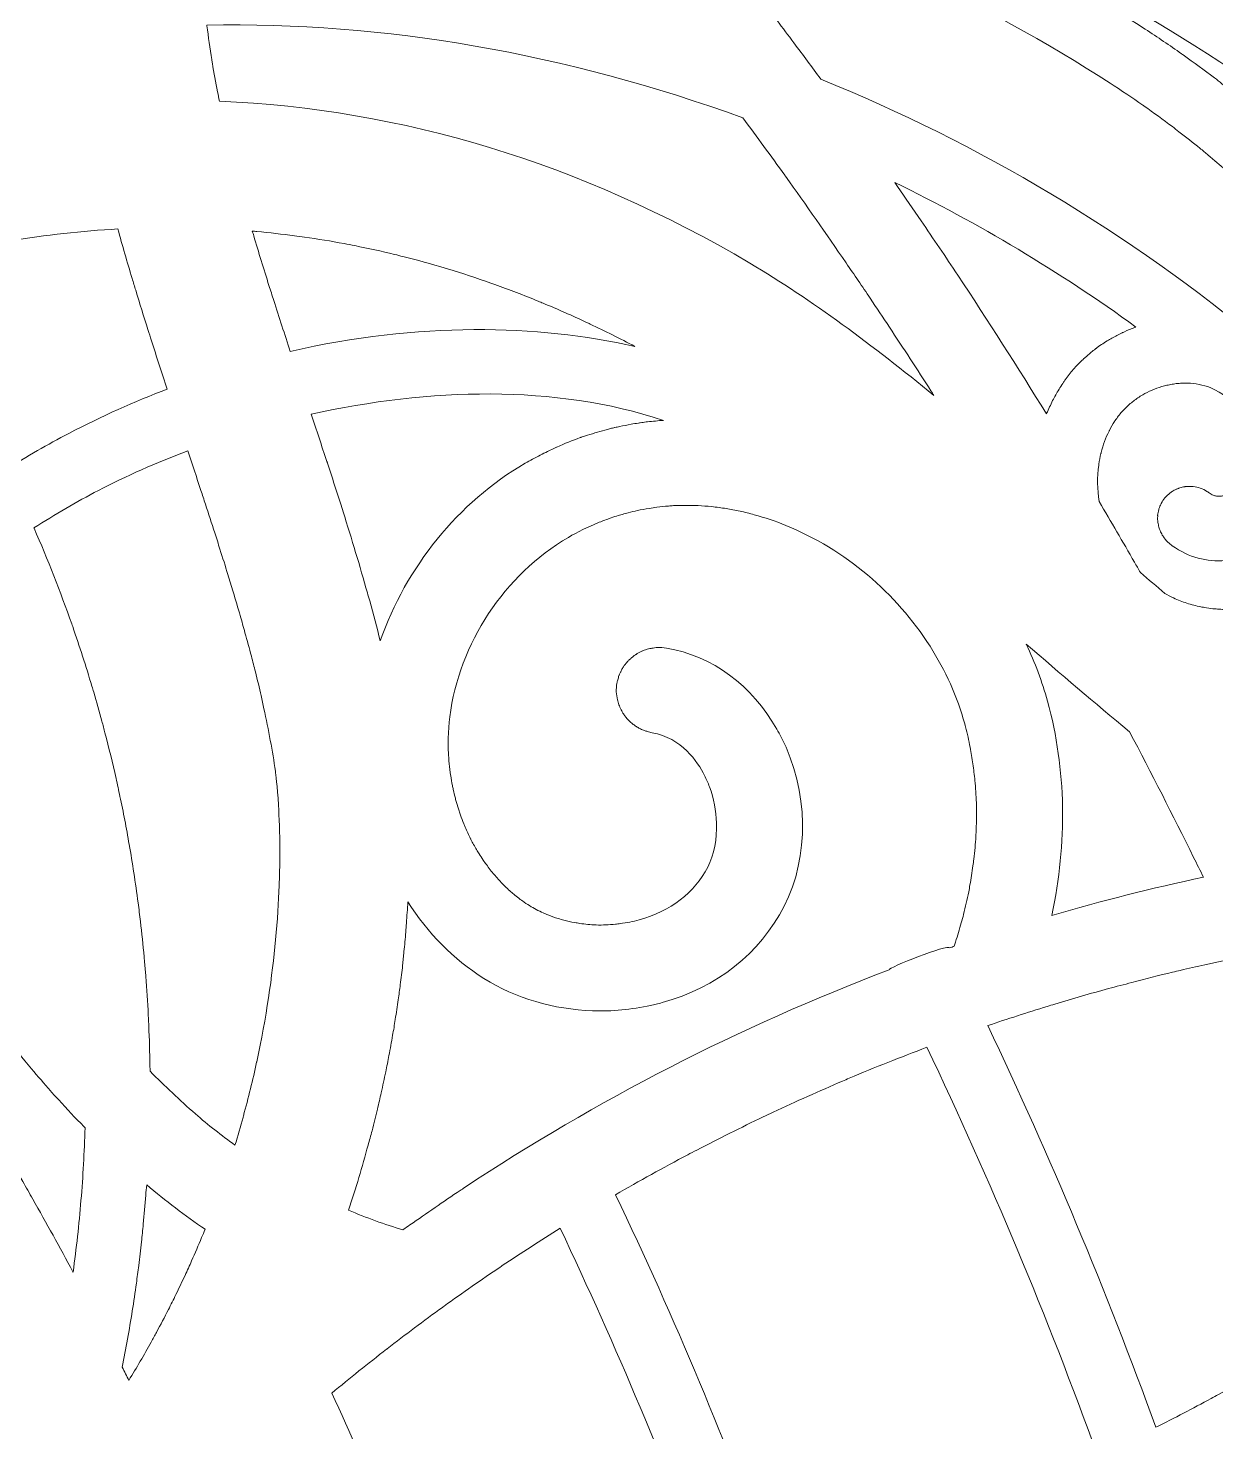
# Model space of a CAD drawing. Header units: millimetres. Extents: x -131 to 670, y -112 to 1620.
# Drawn here: x 575.95 to 612.58, y 767.97 to 811.25 of the extents above; entities that cross this region are included whole.
import ezdxf

# ---------------------------------------------------------------- set-up
doc = ezdxf.new("R2010")
doc.units = ezdxf.units.MM
doc.header["$MEASUREMENT"] = 0
doc.layers.add('Layer 2', color=7, linetype='Continuous')

msp = doc.modelspace()

# ---------------------------------------------------------------- linework, layer by layer
at = {"layer": 'Layer 2', "lineweight": 0}
for points, knots in [([(609.32, 809.552), (609.666, 809.327), (610.001, 809.101), (610.326, 808.875), (610.339, 808.866), (610.352, 808.856), (610.366, 808.846), (610.666, 808.636), (610.957, 808.425), (611.239, 808.213), (611.308, 808.16), (611.373, 808.108), (611.441, 808.056), (611.662, 807.886), (611.881, 807.716), (612.09, 807.545), (612.176, 807.475), (612.257, 807.405), (612.341, 807.334), (612.524, 807.181), (612.705, 807.027), (612.878, 806.873), (612.969, 806.792), (613.055, 806.712), (613.142, 806.631), (613.3, 806.487), (613.455, 806.342), (613.604, 806.196), (613.693, 806.109), (613.778, 806.021), (613.864, 805.934), (614.002, 805.795), (614.137, 805.655), (614.266, 805.515), (614.351, 805.423), (614.433, 805.331), (614.514, 805.239), (614.635, 805.103), (614.752, 804.967), (614.865, 804.83), (614.944, 804.735), (615.02, 804.639), (615.095, 804.544), (615.201, 804.409), (615.303, 804.275), (615.401, 804.14), (615.473, 804.042), (615.543, 803.944), (615.61, 803.847), (615.702, 803.713), (615.789, 803.58), (615.874, 803.446), (615.937, 803.346), (616, 803.246), (616.059, 803.146), (616.138, 803.014), (616.211, 802.881), (616.283, 802.748), (616.337, 802.647), (616.393, 802.545), (616.443, 802.444), (616.509, 802.312), (616.569, 802.179), (616.628, 802.047), (616.673, 801.944), (616.721, 801.841), (616.763, 801.738), (616.816, 801.606), (616.862, 801.474), (616.909, 801.342), (616.945, 801.238), (616.985, 801.134), (617.017, 801.03), (617.059, 800.897), (617.092, 800.764), (617.126, 800.631), (617.153, 800.527), (617.184, 800.423), (617.207, 800.319), (617.237, 800.183), (617.257, 800.047), (617.28, 799.912), (617.297, 799.809), (617.319, 799.707), (617.333, 799.605), (617.352, 799.456), (617.36, 799.306), (617.371, 799.156), (617.377, 799.07), (617.389, 798.985), (617.393, 798.899), (617.402, 798.653), (617.4, 798.406), (617.387, 798.159), (617.284, 796.204), (616.244, 794.463), (614.738, 793.725), (614.693, 793.702), (614.647, 793.685), (614.601, 793.665), (614.534, 793.635), (614.467, 793.606), (614.398, 793.58), (614.335, 793.556), (614.27, 793.535), (614.206, 793.515), (614.145, 793.496), (614.084, 793.478), (614.023, 793.462), (613.957, 793.444), (613.891, 793.427), (613.824, 793.413), (613.755, 793.398), (613.684, 793.387), (613.614, 793.376), (613.512, 793.36), (613.41, 793.348), (613.307, 793.339), (613.233, 793.333), (613.159, 793.327), (613.085, 793.324), (613.019, 793.322), (612.954, 793.323), (612.888, 793.325), (612.819, 793.326), (612.751, 793.328), (612.682, 793.332), (612.619, 793.337), (612.555, 793.341), (612.492, 793.348), (612.405, 793.357), (612.318, 793.371), (612.232, 793.386), (612.194, 793.393), (612.155, 793.397), (612.118, 793.405), (611.972, 793.435), (611.827, 793.473), (611.686, 793.518), (611.545, 793.564), (611.407, 793.618), (611.272, 793.68), (611.181, 793.721), (611.095, 793.772), (611.008, 793.82), (610.756, 794.034), (610.504, 794.249), (610.253, 794.465), (610.193, 794.571), (610.131, 794.677), (610.07, 794.783), (609.891, 795.096), (609.711, 795.408), (609.529, 795.719), (609.347, 796.03), (609.165, 796.341), (608.983, 796.652), (608.92, 797.027), (608.917, 797.408), (608.967, 797.775), (608.969, 797.786), (608.971, 797.797), (608.972, 797.808), (608.989, 797.918), (609.01, 798.026), (609.036, 798.133), (609.038, 798.143), (609.04, 798.154), (609.043, 798.164), (609.102, 798.395), (609.183, 798.617), (609.286, 798.823), (609.29, 798.832), (609.295, 798.84), (609.299, 798.848), (609.348, 798.944), (609.401, 799.036), (609.459, 799.124), (609.464, 799.132), (609.469, 799.14), (609.474, 799.147), (609.537, 799.241), (609.606, 799.332), (609.68, 799.416), (609.706, 799.447), (609.736, 799.474), (609.765, 799.503), (609.812, 799.551), (609.858, 799.6), (609.909, 799.644), (609.952, 799.682), (609.997, 799.717), (610.042, 799.751), (610.086, 799.785), (610.132, 799.818), (610.178, 799.849), (610.226, 799.881), (610.275, 799.913), (610.325, 799.942), (610.511, 800.05), (610.709, 800.135), (610.911, 800.195), (610.965, 800.211), (611.02, 800.224), (611.074, 800.237), (611.127, 800.249), (611.179, 800.26), (611.231, 800.268), (611.287, 800.277), (611.342, 800.286), (611.398, 800.292), (611.461, 800.298), (611.524, 800.299), (611.587, 800.302), (611.627, 800.302), (611.667, 800.306), (611.706, 800.305), (611.95, 800.298), (612.188, 800.252), (612.407, 800.164), (612.792, 800.01), (613.124, 799.727), (613.36, 799.378), (613.596, 799.029), (613.735, 798.616), (613.735, 798.201), (613.735, 797.747), (613.573, 797.324), (613.302, 797.071), (613.302, 797.07), (613.301, 797.07), (613.301, 797.07), (613.267, 797.038), (613.227, 797.008), (613.186, 796.981), (613.173, 796.973), (613.159, 796.965), (613.145, 796.957), (613.115, 796.938), (613.085, 796.922), (613.053, 796.907), (613.037, 796.899), (613.021, 796.892), (613.004, 796.885), (612.972, 796.872), (612.939, 796.861), (612.906, 796.852), (612.891, 796.847), (612.876, 796.842), (612.861, 796.839), (612.814, 796.827), (612.766, 796.819), (612.721, 796.816), (612.721, 796.816), (612.718, 796.816), (612.718, 796.816), (612.665, 796.813), (612.614, 796.819), (612.566, 796.829), (612.554, 796.832), (612.542, 796.835), (612.53, 796.838), (612.484, 796.852), (612.439, 796.871), (612.402, 796.901), (612.402, 796.901), (612.402, 796.901), (612.402, 796.902), (612.372, 796.926), (612.339, 796.947), (612.307, 796.967), (612.176, 797.051), (612.031, 797.101), (611.883, 797.117), (611.883, 797.117), (611.883, 797.117), (611.883, 797.117), (611.877, 797.118), (611.872, 797.119), (611.866, 797.12), (611.824, 797.123), (611.782, 797.118), (611.74, 797.116), (611.709, 797.115), (611.679, 797.12), (611.648, 797.116), (611.644, 797.115), (611.64, 797.114), (611.636, 797.113), (611.628, 797.112), (611.62, 797.11), (611.612, 797.108), (611.602, 797.106), (611.592, 797.105), (611.583, 797.103), (611.533, 797.093), (611.484, 797.08), (611.435, 797.062), (611.43, 797.06), (611.425, 797.058), (611.419, 797.056), (611.406, 797.051), (611.393, 797.046), (611.38, 797.04), (611.375, 797.038), (611.37, 797.036), (611.365, 797.034), (611.318, 797.013), (611.273, 796.987), (611.23, 796.958), (611.222, 796.953), (611.213, 796.947), (611.205, 796.942), (611.197, 796.936), (611.189, 796.932), (611.182, 796.927), (611.179, 796.924), (611.175, 796.923), (611.172, 796.92), (611.112, 796.874), (611.056, 796.823), (611.006, 796.762), (610.963, 796.71), (610.929, 796.655), (610.899, 796.597), (610.896, 796.593), (610.895, 796.589), (610.892, 796.585), (610.866, 796.532), (610.844, 796.479), (610.827, 796.423), (610.825, 796.417), (610.823, 796.411), (610.821, 796.405), (610.805, 796.346), (610.792, 796.286), (610.786, 796.225), (610.785, 796.215), (610.788, 796.206), (610.787, 796.196), (610.783, 796.134), (610.785, 796.072), (610.792, 796.011), (610.796, 795.985), (610.802, 795.96), (610.808, 795.935), (610.817, 795.888), (610.829, 795.842), (610.845, 795.797), (610.854, 795.772), (610.864, 795.747), (610.875, 795.723), (610.897, 795.676), (610.922, 795.631), (610.951, 795.588), (610.963, 795.569), (610.973, 795.55), (610.987, 795.533), (611.033, 795.472), (611.084, 795.415), (611.145, 795.364), (611.636, 794.962), (612.205, 794.806), (612.76, 794.825), (613.476, 794.85), (614.172, 795.164), (614.659, 795.62), (615.333, 796.25), (615.72, 797.19), (615.721, 798.198), (615.721, 798.345), (615.709, 798.492), (615.693, 798.638), (615.69, 798.657), (615.688, 798.676), (615.686, 798.696), (615.647, 798.992), (615.575, 799.282), (615.473, 799.562), (615.47, 799.569), (615.468, 799.576), (615.465, 799.584), (615.184, 800.341), (614.683, 801.015), (614.037, 801.5), (609.908, 804.947), (605.266, 807.696), (600.403, 809.673), (600.128, 810.048), (599.848, 810.42), (599.569, 810.792), (599.396, 811.024), (599.223, 811.256), (599.048, 811.486), (598.811, 811.8), (598.572, 812.112), (598.332, 812.423), (598.049, 812.792), (597.762, 813.16), (597.475, 813.527), (597.313, 813.733), (597.152, 813.94), (596.989, 814.146), (596.507, 814.754), (596.022, 815.36), (595.53, 815.962), (600.815, 814.211), (605.447, 812.062), (609.32, 809.552)], [0, 0, 0, 0, 1, 1, 1, 2, 2, 2, 3, 3, 3, 4, 4, 4, 5, 5, 5, 6, 6, 6, 7, 7, 7, 8, 8, 8, 9, 9, 9, 10, 10, 10, 11, 11, 11, 12, 12, 12, 13, 13, 13, 14, 14, 14, 15, 15, 15, 16, 16, 16, 17, 17, 17, 18, 18, 18, 19, 19, 19, 20, 20, 20, 21, 21, 21, 22, 22, 22, 23, 23, 23, 24, 24, 24, 25, 25, 25, 26, 26, 26, 27, 27, 27, 28, 28, 28, 29, 29, 29, 30, 30, 30, 31, 31, 31, 32, 32, 32, 33, 33, 33, 34, 34, 34, 35, 35, 35, 36, 36, 36, 37, 37, 37, 38, 38, 38, 39, 39, 39, 40, 40, 40, 41, 41, 41, 42, 42, 42, 43, 43, 43, 44, 44, 44, 45, 45, 45, 46, 46, 46, 47, 47, 47, 48, 48, 48, 49, 49, 49, 50, 50, 50, 51, 51, 51, 52, 52, 52, 53, 53, 53, 54, 54, 54, 55, 55, 55, 56, 56, 56, 57, 57, 57, 58, 58, 58, 59, 59, 59, 60, 60, 60, 61, 61, 61, 62, 62, 62, 63, 63, 63, 64, 64, 64, 65, 65, 65, 66, 66, 66, 67, 67, 67, 68, 68, 68, 69, 69, 69, 70, 70, 70, 71, 71, 71, 72, 72, 72, 73, 73, 73, 74, 74, 74, 75, 75, 75, 76, 76, 76, 77, 77, 77, 78, 78, 78, 79, 79, 79, 80, 80, 80, 81, 81, 81, 82, 82, 82, 83, 83, 83, 84, 84, 84, 85, 85, 85, 86, 86, 86, 87, 87, 87, 88, 88, 88, 89, 89, 89, 90, 90, 90, 91, 91, 91, 92, 92, 92, 93, 93, 93, 94, 94, 94, 95, 95, 95, 96, 96, 96, 97, 97, 97, 98, 98, 98, 99, 99, 99, 100, 100, 100, 101, 101, 101, 102, 102, 102, 103, 103, 103, 104, 104, 104, 105, 105, 105, 106, 106, 106, 107, 107, 107, 108, 108, 108, 109, 109, 109, 110, 110, 110, 111, 111, 111, 112, 112, 112, 113, 113, 113, 114, 114, 114, 115, 115, 115, 116, 116, 116, 117, 117, 117, 118, 118, 118, 119, 119, 119, 120, 120, 120, 121, 121, 121, 122, 122, 122, 123, 123, 123, 124, 124, 124, 125, 125, 125, 126, 126, 126, 127, 127, 127, 128, 128, 128, 129, 129, 129, 130, 130, 130, 131, 131, 131, 132, 132, 132, 133, 133, 133, 134, 134, 134, 135, 135, 135, 136, 136, 136, 136]), ([(619.352, 799.277), (619.34, 799.442), (619.332, 799.607), (619.313, 799.771), (619.298, 799.897), (619.273, 800.022), (619.254, 800.148), (619.229, 800.303), (619.208, 800.459), (619.176, 800.614), (619.15, 800.74), (619.115, 800.865), (619.085, 800.99), (619.047, 801.144), (619.011, 801.298), (618.967, 801.451), (618.93, 801.575), (618.886, 801.699), (618.845, 801.823), (618.794, 801.976), (618.743, 802.129), (618.685, 802.281), (618.638, 802.404), (618.585, 802.526), (618.533, 802.648), (618.468, 802.8), (618.403, 802.953), (618.331, 803.105), (618.274, 803.225), (618.212, 803.345), (618.15, 803.465), (618.071, 803.618), (617.991, 803.77), (617.905, 803.922), (617.838, 804.04), (617.767, 804.157), (617.696, 804.275), (617.603, 804.428), (617.507, 804.58), (617.407, 804.733), (617.33, 804.848), (617.251, 804.962), (617.171, 805.077), (617.063, 805.231), (616.95, 805.384), (616.834, 805.537), (616.75, 805.649), (616.664, 805.76), (616.575, 805.871), (616.45, 806.027), (616.321, 806.182), (616.188, 806.336), (616.096, 806.443), (616.004, 806.551), (615.908, 806.657), (615.766, 806.816), (615.617, 806.974), (615.465, 807.131), (615.368, 807.233), (615.272, 807.334), (615.171, 807.435), (615.007, 807.599), (614.836, 807.762), (614.663, 807.924), (614.563, 808.018), (614.466, 808.112), (614.363, 808.205), (614.173, 808.378), (613.973, 808.549), (613.771, 808.721), (613.676, 808.803), (613.583, 808.884), (613.485, 808.966), (613.255, 809.156), (613.014, 809.346), (612.77, 809.535), (612.692, 809.596), (612.617, 809.657), (612.537, 809.718), (612.227, 809.954), (611.906, 810.188), (611.575, 810.421), (611.556, 810.434), (611.539, 810.448), (611.52, 810.461), (611.158, 810.715), (610.785, 810.968), (610.399, 811.218), (607.608, 813.027), (604.44, 814.65), (600.943, 816.079), (610.096, 812.747), (618.267, 807.191), (624.581, 799.788), (624.668, 799.686), (624.751, 799.582), (624.836, 799.478), (624.867, 799.442), (624.896, 799.405), (624.926, 799.369), (624.793, 798.821), (624.634, 798.28), (624.452, 797.749), (624.38, 797.54), (624.303, 797.334), (624.224, 797.128), (624.215, 797.103), (624.207, 797.078), (624.197, 797.053), (624.132, 796.885), (624.062, 796.72), (623.992, 796.554), (623.961, 796.48), (623.931, 796.406), (623.899, 796.332), (623.83, 796.177), (623.759, 796.023), (623.686, 795.87), (623.649, 795.789), (623.611, 795.709), (623.572, 795.629), (623.499, 795.479), (623.423, 795.331), (623.346, 795.183), (623.304, 795.104), (623.262, 795.024), (623.219, 794.945), (623.14, 794.798), (623.059, 794.652), (622.975, 794.508), (622.932, 794.434), (622.888, 794.361), (622.845, 794.288), (622.756, 794.14), (622.668, 793.993), (622.576, 793.849), (622.538, 793.789), (622.498, 793.73), (622.459, 793.671), (621.992, 792.956), (621.476, 792.279), (620.917, 791.65), (620.872, 791.599), (620.828, 791.547), (620.782, 791.497), (620.668, 791.371), (620.55, 791.248), (620.431, 791.126), (620.375, 791.068), (620.319, 791.009), (620.262, 790.952), (620.145, 790.835), (620.026, 790.72), (619.905, 790.606), (619.845, 790.55), (619.784, 790.493), (619.723, 790.438), (619.601, 790.326), (619.478, 790.216), (619.352, 790.108), (619.292, 790.057), (619.231, 790.007), (619.17, 789.956), (619.039, 789.848), (618.908, 789.74), (618.775, 789.637), (618.723, 789.597), (618.671, 789.559), (618.619, 789.52), (618.286, 789.269), (617.946, 789.031), (617.595, 788.81), (617.595, 788.81), (617.595, 788.81), (617.594, 788.811), (617.594, 788.811), (617.594, 788.811), (617.594, 788.811), (617.187, 789.07), (616.782, 789.343), (616.377, 789.623), (616.286, 789.687), (616.193, 789.751), (616.101, 789.816), (615.706, 790.094), (615.311, 790.378), (614.917, 790.673), (614.916, 790.674), (614.916, 790.674), (614.915, 790.675), (614.891, 790.693), (614.866, 790.711), (614.842, 790.729), (614.55, 790.948), (614.259, 791.171), (613.968, 791.399), (613.959, 791.405), (613.95, 791.412), (613.941, 791.419), (614.518, 791.513), (615.084, 791.682), (615.613, 791.941), (617.754, 792.992), (619.229, 795.39), (619.37, 798.052), (619.392, 798.463), (619.379, 798.87), (619.352, 799.277)], [0, 0, 0, 0, 1, 1, 1, 2, 2, 2, 3, 3, 3, 4, 4, 4, 5, 5, 5, 6, 6, 6, 7, 7, 7, 8, 8, 8, 9, 9, 9, 10, 10, 10, 11, 11, 11, 12, 12, 12, 13, 13, 13, 14, 14, 14, 15, 15, 15, 16, 16, 16, 17, 17, 17, 18, 18, 18, 19, 19, 19, 20, 20, 20, 21, 21, 21, 22, 22, 22, 23, 23, 23, 24, 24, 24, 25, 25, 25, 26, 26, 26, 27, 27, 27, 28, 28, 28, 29, 29, 29, 30, 30, 30, 31, 31, 31, 32, 32, 32, 33, 33, 33, 34, 34, 34, 35, 35, 35, 36, 36, 36, 37, 37, 37, 38, 38, 38, 39, 39, 39, 40, 40, 40, 41, 41, 41, 42, 42, 42, 43, 43, 43, 44, 44, 44, 45, 45, 45, 46, 46, 46, 47, 47, 47, 48, 48, 48, 49, 49, 49, 50, 50, 50, 51, 51, 51, 52, 52, 52, 53, 53, 53, 54, 54, 54, 55, 55, 55, 56, 56, 56, 57, 57, 57, 58, 58, 58, 59, 59, 59, 60, 60, 60, 61, 61, 61, 62, 62, 62, 63, 63, 63, 64, 64, 64, 65, 65, 65, 66, 66, 66, 67, 67, 67, 68, 68, 68, 69, 69, 69, 69]), ([(603.794, 800.063), (603.825, 800.016), (603.856, 799.968), (603.887, 799.921), (602.001, 801.464), (600.13, 802.867), (598.213, 804), (592.98, 807.092), (587.488, 808.754), (581.851, 808.997), (581.831, 809.093), (581.816, 809.188), (581.797, 809.284), (581.74, 809.578), (581.683, 809.871), (581.635, 810.162), (581.629, 810.201), (581.624, 810.239), (581.618, 810.277), (581.562, 810.628), (581.511, 810.977), (581.469, 811.322), (581.468, 811.328), (581.468, 811.333), (581.467, 811.339), (586.92, 811.452), (592.572, 810.464), (597.995, 808.481), (598.429, 807.894), (598.861, 807.307), (599.286, 806.715), (599.294, 806.704), (599.302, 806.692), (599.311, 806.68), (599.944, 805.796), (600.565, 804.905), (601.179, 804.009), (601.427, 803.647), (601.675, 803.284), (601.92, 802.92), (602.119, 802.624), (602.317, 802.327), (602.514, 802.03), (602.945, 801.377), (603.373, 800.722), (603.794, 800.063)], [0, 0, 0, 0, 1, 1, 1, 2, 2, 2, 3, 3, 3, 4, 4, 4, 5, 5, 5, 6, 6, 6, 7, 7, 7, 8, 8, 8, 9, 9, 9, 10, 10, 10, 11, 11, 11, 12, 12, 12, 13, 13, 13, 14, 14, 14, 15, 15, 15, 15]), ([(608.898, 801.38), (608.892, 801.376), (608.887, 801.372), (608.881, 801.368), (608.866, 801.355), (608.85, 801.343), (608.834, 801.331), (608.747, 801.263), (608.661, 801.192), (608.578, 801.118), (608.565, 801.106), (608.551, 801.094), (608.538, 801.082), (608.53, 801.075), (608.522, 801.068), (608.514, 801.061), (608.505, 801.053), (608.496, 801.044), (608.487, 801.036), (608.382, 800.936), (608.28, 800.834), (608.184, 800.724), (608.096, 800.623), (608.013, 800.519), (607.935, 800.41), (607.918, 800.386), (607.904, 800.359), (607.887, 800.335), (607.808, 800.22), (607.734, 800.101), (607.664, 799.979), (607.633, 799.924), (607.602, 799.868), (607.573, 799.812), (607.506, 799.684), (607.444, 799.554), (607.387, 799.42), (607.377, 799.398), (607.365, 799.377), (607.355, 799.354), (606.468, 800.795), (605.556, 802.222), (604.62, 803.635), (604.248, 804.196), (603.87, 804.754), (603.49, 805.31), (603.249, 805.663), (603.005, 806.015), (602.761, 806.367), (602.733, 806.408), (602.705, 806.449), (602.677, 806.49), (605.261, 805.233), (607.757, 803.743), (610.118, 802.032), (610.106, 802.028), (610.094, 802.024), (610.083, 802.019), (609.974, 801.98), (609.866, 801.936), (609.76, 801.888), (609.747, 801.882), (609.733, 801.875), (609.72, 801.869), (609.71, 801.864), (609.699, 801.859), (609.689, 801.855), (609.676, 801.848), (609.662, 801.842), (609.648, 801.836), (609.543, 801.785), (609.44, 801.73), (609.339, 801.671), (609.316, 801.658), (609.293, 801.647), (609.271, 801.633), (609.151, 801.561), (609.034, 801.481), (608.92, 801.397), (608.912, 801.392), (608.905, 801.386), (608.898, 801.38)], [0, 0, 0, 0, 1, 1, 1, 2, 2, 2, 3, 3, 3, 4, 4, 4, 5, 5, 5, 6, 6, 6, 7, 7, 7, 8, 8, 8, 9, 9, 9, 10, 10, 10, 11, 11, 11, 12, 12, 12, 13, 13, 13, 14, 14, 14, 15, 15, 15, 16, 16, 16, 17, 17, 17, 18, 18, 18, 19, 19, 19, 20, 20, 20, 21, 21, 21, 22, 22, 22, 23, 23, 23, 24, 24, 24, 25, 25, 25, 26, 26, 26, 27, 27, 27, 27]), ([(577.205, 798.754), (576.551, 798.414), (575.915, 798.043), (575.293, 797.651), (574.811, 798.624), (574.292, 799.581), (573.735, 800.518), (573.725, 800.535), (573.715, 800.553), (573.705, 800.57), (573.457, 800.987), (573.199, 801.398), (572.936, 801.807), (572.897, 801.867), (572.861, 801.929), (572.822, 801.99), (572.522, 802.451), (572.213, 802.908), (571.894, 803.359), (571.929, 803.555), (571.962, 803.751), (572, 803.945), (574.263, 804.562), (576.504, 804.934), (578.72, 805.056), (578.86, 804.547), (579.009, 804.038), (579.161, 803.529), (579.198, 803.407), (579.235, 803.287), (579.271, 803.166), (579.395, 802.761), (579.52, 802.357), (579.648, 801.952), (579.684, 801.839), (579.72, 801.725), (579.756, 801.611), (579.916, 801.114), (580.077, 800.617), (580.241, 800.121), (579.233, 799.734), (578.219, 799.28), (577.205, 798.754)], [0, 0, 0, 0, 1, 1, 1, 2, 2, 2, 3, 3, 3, 4, 4, 4, 5, 5, 5, 6, 6, 6, 7, 7, 7, 8, 8, 8, 9, 9, 9, 10, 10, 10, 11, 11, 11, 12, 12, 12, 13, 13, 13, 14, 14, 14, 14]), ([(584.037, 801.283), (583.865, 801.805), (583.695, 802.329), (583.527, 802.853), (583.478, 803.007), (583.429, 803.16), (583.38, 803.314), (583.219, 803.826), (583.061, 804.337), (582.91, 804.848), (582.896, 804.896), (582.88, 804.944), (582.866, 804.991), (582.914, 804.987), (582.962, 804.981), (583.01, 804.977), (583.395, 804.942), (583.78, 804.898), (584.164, 804.847), (584.269, 804.833), (584.375, 804.821), (584.48, 804.806), (584.887, 804.748), (585.293, 804.68), (585.698, 804.604), (585.806, 804.584), (585.914, 804.563), (586.023, 804.542), (586.435, 804.46), (586.846, 804.371), (587.256, 804.271), (587.342, 804.251), (587.427, 804.228), (587.512, 804.207), (587.948, 804.097), (588.383, 803.98), (588.817, 803.849), (588.842, 803.842), (588.866, 803.833), (588.89, 803.826), (589.337, 803.691), (589.782, 803.544), (590.226, 803.387), (590.265, 803.373), (590.304, 803.36), (590.343, 803.346), (590.791, 803.185), (591.238, 803.013), (591.684, 802.83), (591.735, 802.809), (591.786, 802.789), (591.837, 802.767), (592.284, 802.581), (592.73, 802.384), (593.175, 802.176), (593.212, 802.159), (593.249, 802.141), (593.286, 802.124), (593.747, 801.906), (594.207, 801.677), (594.665, 801.435), (591.661, 802.121), (587.97, 802.186), (584.037, 801.283)], [0, 0, 0, 0, 1, 1, 1, 2, 2, 2, 3, 3, 3, 4, 4, 4, 5, 5, 5, 6, 6, 6, 7, 7, 7, 8, 8, 8, 9, 9, 9, 10, 10, 10, 11, 11, 11, 12, 12, 12, 13, 13, 13, 14, 14, 14, 15, 15, 15, 16, 16, 16, 17, 17, 17, 18, 18, 18, 19, 19, 19, 20, 20, 20, 21, 21, 21, 21]), ([(595.049, 799.109), (595.037, 799.107), (595.024, 799.107), (595.011, 799.105), (594.95, 799.097), (594.89, 799.09), (594.829, 799.081), (594.812, 799.079), (594.794, 799.075), (594.776, 799.073), (594.7, 799.061), (594.625, 799.048), (594.549, 799.035), (594.43, 799.014), (594.311, 798.991), (594.193, 798.966), (594.146, 798.955), (594.098, 798.946), (594.05, 798.935), (594.038, 798.932), (594.025, 798.93), (594.012, 798.927), (593.967, 798.917), (593.922, 798.904), (593.877, 798.892), (593.856, 798.887), (593.836, 798.88), (593.815, 798.874), (593.61, 798.822), (593.406, 798.762), (593.203, 798.695), (593.183, 798.688), (593.162, 798.684), (593.142, 798.677), (593.097, 798.662), (593.052, 798.649), (593.008, 798.633), (592.999, 798.63), (592.99, 798.625), (592.98, 798.622), (592.738, 798.536), (592.498, 798.438), (592.26, 798.332), (592.249, 798.327), (592.238, 798.323), (592.227, 798.318), (592.17, 798.293), (592.114, 798.266), (592.057, 798.239), (592.028, 798.225), (592, 798.21), (591.971, 798.197), (591.896, 798.16), (591.821, 798.124), (591.746, 798.085), (591.589, 798.006), (591.434, 797.924), (591.28, 797.835), (591.28, 797.835), (591.279, 797.833), (591.279, 797.833), (589.209, 796.625), (587.607, 794.624), (586.812, 792.357), (586.71, 792.765), (586.6, 793.176), (586.486, 793.588), (586.462, 793.672), (586.439, 793.756), (586.415, 793.84), (586.184, 794.663), (585.932, 795.496), (585.665, 796.338), (585.637, 796.426), (585.609, 796.515), (585.581, 796.603), (585.451, 797.011), (585.319, 797.42), (585.184, 797.832), (585.181, 797.839), (585.179, 797.847), (585.177, 797.854), (585.173, 797.866), (585.169, 797.878), (585.165, 797.89), (585.006, 798.371), (584.845, 798.857), (584.682, 799.345), (588.302, 800.151), (592.211, 800.265), (595.543, 799.156), (595.378, 799.144), (595.213, 799.129), (595.049, 799.109)], [0, 0, 0, 0, 1, 1, 1, 2, 2, 2, 3, 3, 3, 4, 4, 4, 5, 5, 5, 6, 6, 6, 7, 7, 7, 8, 8, 8, 9, 9, 9, 10, 10, 10, 11, 11, 11, 12, 12, 12, 13, 13, 13, 14, 14, 14, 15, 15, 15, 16, 16, 16, 17, 17, 17, 18, 18, 18, 19, 19, 19, 20, 20, 20, 21, 21, 21, 22, 22, 22, 23, 23, 23, 24, 24, 24, 25, 25, 25, 26, 26, 26, 27, 27, 27, 28, 28, 28, 29, 29, 29, 30, 30, 30, 31, 31, 31, 31]), ([(581.708, 795.692), (581.763, 795.521), (581.815, 795.352), (581.869, 795.182), (581.952, 794.921), (582.036, 794.66), (582.115, 794.403), (582.171, 794.222), (582.223, 794.045), (582.276, 793.866), (582.35, 793.621), (582.425, 793.376), (582.495, 793.134), (582.546, 792.956), (582.592, 792.782), (582.641, 792.607), (582.708, 792.366), (582.777, 792.125), (582.839, 791.888), (582.882, 791.723), (582.92, 791.561), (582.96, 791.398), (583.021, 791.154), (583.085, 790.909), (583.14, 790.669), (583.171, 790.533), (583.195, 790.401), (583.225, 790.266), (583.367, 789.609), (583.49, 788.963), (583.579, 788.334), (583.59, 788.256), (583.638, 787.892), (583.673, 787.289), (583.696, 786.911), (583.714, 786.442), (583.714, 785.891), (583.715, 785.781), (583.714, 785.668), (583.713, 785.552), (583.71, 785.319), (583.704, 785.074), (583.695, 784.817), (583.676, 784.303), (583.641, 783.742), (583.585, 783.14), (583.48, 782.015), (583.3, 780.747), (583.003, 779.379), (583.002, 779.375), (583.001, 779.371), (583, 779.367), (582.883, 778.827), (582.747, 778.272), (582.591, 777.703), (582.587, 777.69), (582.584, 777.677), (582.58, 777.663), (582.502, 777.381), (582.419, 777.095), (582.331, 776.807), (582.123, 776.959), (581.917, 777.114), (581.713, 777.275), (581.509, 777.436), (581.308, 777.602), (581.11, 777.774), (580.627, 778.193), (580.166, 778.634), (579.715, 779.084), (579.714, 779.14), (579.711, 779.195), (579.71, 779.25), (579.704, 779.665), (579.691, 780.078), (579.674, 780.491), (579.667, 780.651), (579.659, 780.812), (579.651, 780.973), (579.629, 781.369), (579.603, 781.763), (579.571, 782.157), (579.559, 782.31), (579.545, 782.463), (579.531, 782.615), (579.498, 782.98), (579.46, 783.344), (579.417, 783.707), (579.394, 783.898), (579.371, 784.089), (579.346, 784.28), (579.305, 784.589), (579.261, 784.897), (579.213, 785.204), (579.169, 785.497), (579.12, 785.788), (579.07, 786.079), (579.026, 786.331), (578.981, 786.581), (578.933, 786.831), (578.886, 787.075), (578.837, 787.319), (578.785, 787.563), (578.746, 787.748), (578.704, 787.932), (578.663, 788.117), (578.557, 788.586), (578.444, 789.053), (578.323, 789.517), (578.291, 789.638), (578.261, 789.76), (578.228, 789.881), (578.147, 790.181), (578.063, 790.479), (577.976, 790.776), (577.958, 790.838), (577.939, 790.898), (577.92, 790.959), (577.736, 791.576), (577.539, 792.189), (577.327, 792.796), (577.317, 792.823), (577.308, 792.851), (577.298, 792.878), (576.948, 793.877), (576.56, 794.861), (576.137, 795.83), (576.135, 795.833), (576.134, 795.836), (576.133, 795.839), (576.777, 796.254), (577.44, 796.639), (578.121, 796.994), (578.97, 797.435), (579.896, 797.847), (580.876, 798.215), (581.012, 797.806), (581.148, 797.4), (581.281, 796.997), (581.328, 796.854), (581.373, 796.715), (581.42, 796.573), (581.517, 796.278), (581.614, 795.984), (581.708, 795.692)], [0, 0, 0, 0, 1, 1, 1, 2, 2, 2, 3, 3, 3, 4, 4, 4, 5, 5, 5, 6, 6, 6, 7, 7, 7, 8, 8, 8, 9, 9, 9, 10, 10, 10, 11, 11, 11, 12, 12, 12, 13, 13, 13, 14, 14, 14, 15, 15, 15, 16, 16, 16, 17, 17, 17, 18, 18, 18, 19, 19, 19, 20, 20, 20, 21, 21, 21, 22, 22, 22, 23, 23, 23, 24, 24, 24, 25, 25, 25, 26, 26, 26, 27, 27, 27, 28, 28, 28, 29, 29, 29, 30, 30, 30, 31, 31, 31, 32, 32, 32, 33, 33, 33, 34, 34, 34, 35, 35, 35, 36, 36, 36, 37, 37, 37, 38, 38, 38, 39, 39, 39, 40, 40, 40, 41, 41, 41, 42, 42, 42, 43, 43, 43, 44, 44, 44, 45, 45, 45, 46, 46, 46, 47, 47, 47, 48, 48, 48, 48]), ([(605.189, 786.553), (605.186, 786.481), (605.184, 786.409), (605.179, 786.336), (605.166, 786.099), (605.146, 785.862), (605.118, 785.624), (605.11, 785.555), (605.099, 785.487), (605.09, 785.418), (605.064, 785.223), (605.033, 785.027), (604.998, 784.832), (604.985, 784.76), (604.973, 784.688), (604.959, 784.617), (604.913, 784.385), (604.859, 784.153), (604.8, 783.921), (604.778, 783.836), (604.754, 783.75), (604.73, 783.665), (604.676, 783.466), (604.616, 783.268), (604.552, 783.07), (604.538, 783.027), (604.526, 782.984), (604.511, 782.941), (604.467, 782.925), (604.423, 782.908), (604.379, 782.893), (604.318, 783.013), (602.477, 782.282), (602.501, 782.211), (597.866, 780.453), (593.477, 778.193), (589.402, 775.493), (589.39, 775.485), (589.378, 775.478), (589.366, 775.47), (589.337, 775.451), (589.31, 775.431), (589.281, 775.412), (588.758, 775.064), (588.241, 774.708), (587.729, 774.346), (587.66, 774.298), (587.589, 774.252), (587.521, 774.204), (587.518, 774.201), (587.514, 774.199), (587.511, 774.197), (586.947, 774.366), (586.387, 774.568), (585.835, 774.803), (586.062, 775.479), (586.257, 776.145), (586.437, 776.804), (586.478, 776.953), (586.522, 777.103), (586.56, 777.251), (586.618, 777.476), (586.67, 777.697), (586.723, 777.919), (586.764, 778.088), (586.806, 778.258), (586.843, 778.425), (586.892, 778.641), (586.936, 778.854), (586.98, 779.067), (587.014, 779.235), (587.049, 779.404), (587.081, 779.57), (587.121, 779.78), (587.158, 779.987), (587.194, 780.194), (587.223, 780.358), (587.25, 780.521), (587.275, 780.683), (587.308, 780.887), (587.339, 781.09), (587.367, 781.29), (587.39, 781.447), (587.409, 781.601), (587.429, 781.756), (587.455, 781.956), (587.48, 782.157), (587.502, 782.353), (587.518, 782.495), (587.53, 782.634), (587.544, 782.774), (587.564, 782.976), (587.585, 783.179), (587.6, 783.376), (587.608, 783.47), (587.612, 783.559), (587.619, 783.652), (587.634, 783.873), (587.652, 784.096), (587.663, 784.31), (588.275, 783.353), (589.066, 782.538), (590.01, 781.948), (590.993, 781.332), (592.164, 780.993), (593.36, 780.951), (593.958, 780.93), (594.56, 780.988), (595.15, 781.118), (595.206, 781.13), (595.262, 781.144), (595.318, 781.158), (595.38, 781.173), (595.443, 781.185), (595.505, 781.202), (597.192, 781.669), (598.528, 782.724), (599.266, 784.173), (600.055, 785.718), (600.021, 787.718), (599.18, 789.392), (599.137, 789.476), (599.087, 789.553), (599.041, 789.634), (598.278, 790.986), (597.054, 791.895), (595.635, 792.135), (595.544, 792.15), (595.454, 792.156), (595.365, 792.153), (595.303, 792.15), (595.244, 792.139), (595.184, 792.128), (595.169, 792.126), (595.154, 792.126), (595.14, 792.123), (595.135, 792.122), (595.129, 792.122), (595.125, 792.12), (595.098, 792.114), (595.074, 792.105), (595.048, 792.097), (595.03, 792.092), (595.013, 792.085), (594.994, 792.079), (594.967, 792.069), (594.938, 792.062), (594.911, 792.05), (594.906, 792.048), (594.9, 792.047), (594.895, 792.045), (594.867, 792.033), (594.84, 792.018), (594.812, 792.004), (594.801, 791.998), (594.79, 791.99), (594.778, 791.984), (594.752, 791.97), (594.727, 791.956), (594.702, 791.94), (594.696, 791.937), (594.69, 791.934), (594.685, 791.93), (594.658, 791.912), (594.632, 791.893), (594.607, 791.873), (594.6, 791.868), (594.594, 791.861), (594.587, 791.856), (594.562, 791.836), (594.539, 791.816), (594.516, 791.795), (594.51, 791.789), (594.504, 791.785), (594.498, 791.779), (594.474, 791.756), (594.452, 791.734), (594.43, 791.709), (594.425, 791.704), (594.422, 791.699), (594.417, 791.694), (594.396, 791.67), (594.378, 791.644), (594.358, 791.619), (594.352, 791.61), (594.345, 791.602), (594.338, 791.593), (594.32, 791.567), (594.301, 791.543), (594.285, 791.516), (594.283, 791.512), (594.282, 791.508), (594.28, 791.505), (594.261, 791.473), (594.246, 791.439), (594.229, 791.405), (594.224, 791.393), (594.216, 791.381), (594.211, 791.369), (594.2, 791.344), (594.187, 791.321), (594.177, 791.295), (594.176, 791.292), (594.175, 791.288), (594.174, 791.285), (594.159, 791.243), (594.149, 791.197), (594.138, 791.152), (594.129, 791.119), (594.116, 791.087), (594.11, 791.052), (594.11, 791.052), (594.11, 791.052), (594.11, 791.051), (594.095, 790.961), (594.089, 790.872), (594.092, 790.784), (594.095, 790.7), (594.108, 790.618), (594.126, 790.538), (594.131, 790.514), (594.14, 790.492), (594.147, 790.469), (594.162, 790.415), (594.179, 790.361), (594.201, 790.31), (594.213, 790.281), (594.228, 790.255), (594.243, 790.227), (594.265, 790.184), (594.288, 790.142), (594.314, 790.102), (594.334, 790.073), (594.354, 790.045), (594.376, 790.018), (594.403, 789.983), (594.431, 789.95), (594.462, 789.918), (594.488, 789.891), (594.514, 789.865), (594.542, 789.84), (594.573, 789.813), (594.606, 789.788), (594.639, 789.764), (594.672, 789.74), (594.703, 789.716), (594.738, 789.696), (594.771, 789.676), (594.807, 789.66), (594.842, 789.643), (594.881, 789.624), (594.919, 789.604), (594.96, 789.589), (594.99, 789.578), (595.023, 789.572), (595.054, 789.563), (595.101, 789.549), (595.146, 789.533), (595.195, 789.524), (596.104, 789.37), (596.6, 788.63), (596.815, 788.203), (596.872, 788.09), (596.922, 787.974), (596.966, 787.855), (597.098, 787.497), (597.17, 787.116), (597.183, 786.745), (597.199, 786.249), (597.109, 785.769), (596.909, 785.376), (596.511, 784.596), (595.762, 784.02), (594.797, 783.753), (594.797, 783.753), (594.797, 783.753), (594.796, 783.753), (594.606, 783.7), (594.409, 783.666), (594.212, 783.639), (594.163, 783.633), (594.114, 783.627), (594.064, 783.622), (593.867, 783.603), (593.669, 783.591), (593.472, 783.597), (593.47, 783.597), (593.469, 783.598), (593.468, 783.598), (593.299, 783.603), (593.131, 783.62), (592.966, 783.644), (592.914, 783.652), (592.862, 783.663), (592.811, 783.672), (592.696, 783.692), (592.582, 783.717), (592.47, 783.746), (592.414, 783.762), (592.358, 783.778), (592.302, 783.795), (592.192, 783.829), (592.085, 783.868), (591.98, 783.91), (591.933, 783.93), (591.884, 783.947), (591.838, 783.968), (591.691, 784.035), (591.548, 784.108), (591.414, 784.192), (591.413, 784.192), (591.413, 784.192), (591.412, 784.193), (591.34, 784.238), (591.27, 784.287), (591.201, 784.337), (591.177, 784.354), (591.152, 784.37), (591.128, 784.387), (591.071, 784.429), (591.017, 784.475), (590.962, 784.52), (590.922, 784.553), (590.882, 784.584), (590.843, 784.618), (590.794, 784.662), (590.746, 784.708), (590.698, 784.753), (590.656, 784.793), (590.615, 784.833), (590.574, 784.874), (590.53, 784.92), (590.487, 784.966), (590.444, 785.014), (590.402, 785.059), (590.362, 785.106), (590.322, 785.153), (590.282, 785.2), (590.243, 785.248), (590.205, 785.296), (590.164, 785.348), (590.124, 785.403), (590.085, 785.457), (590.051, 785.504), (590.016, 785.55), (589.984, 785.599), (589.941, 785.662), (589.9, 785.727), (589.86, 785.792), (589.833, 785.834), (589.806, 785.876), (589.78, 785.919), (589.72, 786.022), (589.662, 786.127), (589.608, 786.234), (589.604, 786.242), (589.6, 786.249), (589.596, 786.257), (589.537, 786.373), (589.483, 786.492), (589.431, 786.613), (589.416, 786.648), (589.404, 786.683), (589.39, 786.717), (589.354, 786.806), (589.319, 786.895), (589.287, 786.986), (589.272, 787.027), (589.259, 787.069), (589.245, 787.111), (589.216, 787.197), (589.189, 787.285), (589.163, 787.373), (589.151, 787.416), (589.14, 787.459), (589.128, 787.502), (589.104, 787.592), (589.083, 787.683), (589.063, 787.774), (589.053, 787.816), (589.044, 787.857), (589.036, 787.899), (589.017, 787.997), (589, 788.096), (588.984, 788.195), (588.979, 788.231), (588.973, 788.266), (588.968, 788.301), (588.952, 788.42), (588.939, 788.539), (588.929, 788.66), (588.928, 788.675), (588.926, 788.691), (588.925, 788.707), (588.893, 789.138), (588.902, 789.575), (588.956, 790.01), (589.242, 792.274), (590.643, 794.396), (592.614, 795.547), (592.909, 795.72), (593.214, 795.867), (593.523, 795.994), (593.639, 796.042), (593.755, 796.087), (593.873, 796.128), (593.948, 796.155), (594.024, 796.181), (594.1, 796.204), (594.218, 796.241), (594.337, 796.275), (594.457, 796.306), (594.551, 796.33), (594.646, 796.353), (594.742, 796.373), (594.862, 796.399), (594.983, 796.423), (595.105, 796.443), (595.184, 796.455), (595.264, 796.467), (595.343, 796.477), (595.463, 796.492), (595.583, 796.504), (595.703, 796.513), (595.755, 796.517), (595.806, 796.523), (595.858, 796.526), (595.908, 796.529), (595.959, 796.528), (596.009, 796.53), (596.133, 796.534), (596.258, 796.536), (596.383, 796.534), (596.46, 796.533), (596.538, 796.53), (596.615, 796.527), (596.752, 796.52), (596.888, 796.51), (597.025, 796.496), (597.105, 796.488), (597.184, 796.479), (597.264, 796.468), (597.405, 796.449), (597.547, 796.426), (597.689, 796.4), (597.762, 796.386), (597.834, 796.371), (597.907, 796.355), (598.054, 796.323), (598.201, 796.287), (598.348, 796.246), (598.672, 796.157), (598.996, 796.049), (599.319, 795.917), (601.149, 795.172), (602.721, 793.83), (603.766, 792.189), (604.241, 791.444), (604.607, 790.636), (604.838, 789.794), (604.847, 789.764), (604.852, 789.732), (604.86, 789.702), (604.915, 789.496), (604.963, 789.287), (605.004, 789.076), (605.021, 788.991), (605.034, 788.905), (605.049, 788.819), (605.078, 788.65), (605.102, 788.479), (605.122, 788.306), (605.132, 788.221), (605.143, 788.136), (605.151, 788.05), (605.172, 787.823), (605.187, 787.594), (605.195, 787.365), (605.195, 787.342), (605.197, 787.32), (605.198, 787.298), (605.199, 787.279), (605.198, 787.26), (605.198, 787.24), (605.203, 787.013), (605.198, 786.783), (605.189, 786.553)], [0, 0, 0, 0, 1, 1, 1, 2, 2, 2, 3, 3, 3, 4, 4, 4, 5, 5, 5, 6, 6, 6, 7, 7, 7, 8, 8, 8, 9, 9, 9, 10, 10, 10, 11, 11, 11, 12, 12, 12, 13, 13, 13, 14, 14, 14, 15, 15, 15, 16, 16, 16, 17, 17, 17, 18, 18, 18, 19, 19, 19, 20, 20, 20, 21, 21, 21, 22, 22, 22, 23, 23, 23, 24, 24, 24, 25, 25, 25, 26, 26, 26, 27, 27, 27, 28, 28, 28, 29, 29, 29, 30, 30, 30, 31, 31, 31, 32, 32, 32, 33, 33, 33, 34, 34, 34, 35, 35, 35, 36, 36, 36, 37, 37, 37, 38, 38, 38, 39, 39, 39, 40, 40, 40, 41, 41, 41, 42, 42, 42, 43, 43, 43, 44, 44, 44, 45, 45, 45, 46, 46, 46, 47, 47, 47, 48, 48, 48, 49, 49, 49, 50, 50, 50, 51, 51, 51, 52, 52, 52, 53, 53, 53, 54, 54, 54, 55, 55, 55, 56, 56, 56, 57, 57, 57, 58, 58, 58, 59, 59, 59, 60, 60, 60, 61, 61, 61, 62, 62, 62, 63, 63, 63, 64, 64, 64, 65, 65, 65, 66, 66, 66, 67, 67, 67, 68, 68, 68, 69, 69, 69, 70, 70, 70, 71, 71, 71, 72, 72, 72, 73, 73, 73, 74, 74, 74, 75, 75, 75, 76, 76, 76, 77, 77, 77, 78, 78, 78, 79, 79, 79, 80, 80, 80, 81, 81, 81, 82, 82, 82, 83, 83, 83, 84, 84, 84, 85, 85, 85, 86, 86, 86, 87, 87, 87, 88, 88, 88, 89, 89, 89, 90, 90, 90, 91, 91, 91, 92, 92, 92, 93, 93, 93, 94, 94, 94, 95, 95, 95, 96, 96, 96, 97, 97, 97, 98, 98, 98, 99, 99, 99, 100, 100, 100, 101, 101, 101, 102, 102, 102, 103, 103, 103, 104, 104, 104, 105, 105, 105, 106, 106, 106, 107, 107, 107, 108, 108, 108, 109, 109, 109, 110, 110, 110, 111, 111, 111, 112, 112, 112, 113, 113, 113, 114, 114, 114, 115, 115, 115, 116, 116, 116, 117, 117, 117, 118, 118, 118, 119, 119, 119, 120, 120, 120, 121, 121, 121, 122, 122, 122, 123, 123, 123, 124, 124, 124, 125, 125, 125, 126, 126, 126, 127, 127, 127, 128, 128, 128, 129, 129, 129, 130, 130, 130, 131, 131, 131, 132, 132, 132, 133, 133, 133, 134, 134, 134, 135, 135, 135, 136, 136, 136, 137, 137, 137, 138, 138, 138, 139, 139, 139, 140, 140, 140, 141, 141, 141, 142, 142, 142, 143, 143, 143, 144, 144, 144, 145, 145, 145, 146, 146, 146, 147, 147, 147, 148, 148, 148, 149, 149, 149, 150, 150, 150, 151, 151, 151, 152, 152, 152, 153, 153, 153, 154, 154, 154, 155, 155, 155, 156, 156, 156, 157, 157, 157, 158, 158, 158, 159, 159, 159, 160, 160, 160, 161, 161, 161, 162, 162, 162, 162]), ([(607.523, 783.893), (607.998, 786.126), (607.97, 788.387), (607.39, 790.495), (607.224, 791.099), (607.001, 791.688), (606.734, 792.259), (607.784, 791.347), (608.845, 790.438), (609.918, 789.556), (610.596, 788.274), (611.253, 786.982), (611.894, 785.682), (611.995, 785.478), (612.099, 785.274), (612.199, 785.069), (610.618, 784.734), (609.059, 784.339), (607.523, 783.893)], [0, 0, 0, 0, 1, 1, 1, 2, 2, 2, 3, 3, 3, 4, 4, 4, 5, 5, 5, 6, 6, 6, 6]), ([(570.624, 783.867), (570.15, 784.552), (569.671, 785.233), (569.18, 785.908), (569.168, 785.925), (569.155, 785.944), (569.142, 785.961), (568.786, 786.452), (568.425, 786.938), (568.06, 787.423), (568.101, 787.499), (568.137, 787.564), (568.161, 787.605), (568.733, 788.553), (569.374, 789.468), (570.07, 790.34), (570.071, 790.335), (570.073, 790.33), (570.074, 790.325), (570.16, 790.033), (570.25, 789.743), (570.345, 789.455), (570.353, 789.428), (570.362, 789.403), (570.371, 789.376), (570.651, 788.528), (570.967, 787.693), (571.319, 786.872), (571.351, 786.796), (571.385, 786.719), (571.418, 786.643), (571.744, 785.9), (572.098, 785.171), (572.481, 784.456), (572.551, 784.325), (572.621, 784.193), (572.693, 784.063), (572.798, 783.873), (572.905, 783.683), (573.015, 783.494), (573.114, 783.324), (573.215, 783.156), (573.317, 782.989), (573.453, 782.765), (573.59, 782.543), (573.732, 782.323), (573.877, 782.096), (574.024, 781.871), (574.176, 781.648), (574.268, 781.513), (574.361, 781.379), (574.456, 781.245), (574.602, 781.036), (574.752, 780.829), (574.904, 780.623), (574.986, 780.514), (575.066, 780.403), (575.149, 780.294), (575.377, 779.994), (575.611, 779.698), (575.85, 779.407), (575.919, 779.324), (575.989, 779.243), (576.058, 779.16), (576.252, 778.93), (576.448, 778.703), (576.648, 778.478), (576.73, 778.386), (576.812, 778.294), (576.896, 778.203), (577.15, 777.924), (577.408, 777.649), (577.673, 777.38), (577.685, 777.368), (577.697, 777.354), (577.709, 777.342), (577.698, 776.967), (577.682, 776.594), (577.661, 776.221), (577.64, 775.848), (577.614, 775.477), (577.583, 775.105), (577.522, 774.363), (577.441, 773.626), (577.339, 772.893), (577.337, 772.896), (577.335, 772.9), (577.333, 772.904), (576.93, 773.656), (576.515, 774.402), (576.095, 775.145), (575.993, 775.326), (575.891, 775.506), (575.787, 775.687), (574.994, 777.072), (574.172, 778.443), (573.318, 779.796), (573.026, 780.259), (572.733, 780.721), (572.434, 781.18), (572.425, 781.195), (572.414, 781.209), (572.405, 781.224), (571.949, 781.923), (571.482, 782.616), (571.01, 783.307), (570.882, 783.494), (570.753, 783.681), (570.624, 783.867)], [0, 0, 0, 0, 1, 1, 1, 2, 2, 2, 3, 3, 3, 4, 4, 4, 5, 5, 5, 6, 6, 6, 7, 7, 7, 8, 8, 8, 9, 9, 9, 10, 10, 10, 11, 11, 11, 12, 12, 12, 13, 13, 13, 14, 14, 14, 15, 15, 15, 16, 16, 16, 17, 17, 17, 18, 18, 18, 19, 19, 19, 20, 20, 20, 21, 21, 21, 22, 22, 22, 23, 23, 23, 24, 24, 24, 25, 25, 25, 26, 26, 26, 27, 27, 27, 28, 28, 28, 29, 29, 29, 30, 30, 30, 31, 31, 31, 32, 32, 32, 33, 33, 33, 34, 34, 34, 35, 35, 35, 36, 36, 36, 36]), ([(617.727, 772.183), (617.127, 771.779), (616.521, 771.39), (615.911, 771.009), (615.545, 770.781), (615.175, 770.561), (614.806, 770.342), (614.587, 770.211), (614.37, 770.079), (614.15, 769.952), (613.656, 769.666), (613.159, 769.388), (612.659, 769.116), (612.583, 769.075), (612.507, 769.033), (612.431, 768.993), (611.869, 768.69), (611.302, 768.394), (610.733, 768.108), (610.732, 768.108), (610.731, 768.108), (610.731, 768.108), (609.202, 772.317), (607.473, 776.45), (605.548, 780.494), (606.154, 780.7), (606.765, 780.896), (607.379, 781.085), (607.457, 781.109), (607.536, 781.132), (607.614, 781.156), (608.163, 781.322), (608.714, 781.482), (609.269, 781.634), (609.509, 781.699), (609.751, 781.76), (609.992, 781.822), (610.409, 781.932), (610.827, 782.041), (611.248, 782.142), (611.326, 782.161), (611.405, 782.178), (611.484, 782.197), (611.736, 782.256), (611.988, 782.314), (612.242, 782.371), (612.616, 782.454), (612.992, 782.533), (613.368, 782.61), (614.954, 779.19), (616.407, 775.713), (617.727, 772.183)], [0, 0, 0, 0, 1, 1, 1, 2, 2, 2, 3, 3, 3, 4, 4, 4, 5, 5, 5, 6, 6, 6, 7, 7, 7, 8, 8, 8, 9, 9, 9, 10, 10, 10, 11, 11, 11, 12, 12, 12, 13, 13, 13, 14, 14, 14, 15, 15, 15, 16, 16, 16, 17, 17, 17, 17]), ([(608.928, 767.237), (608.172, 766.887), (607.41, 766.554), (606.643, 766.236), (606.491, 766.173), (606.339, 766.111), (606.187, 766.049), (605.59, 765.806), (604.99, 765.573), (604.387, 765.349), (604.171, 765.269), (603.956, 765.189), (603.739, 765.112), (603.28, 764.947), (602.82, 764.788), (602.358, 764.634), (602.018, 764.52), (601.677, 764.408), (601.336, 764.301), (601.02, 764.201), (600.703, 764.104), (600.385, 764.01), (599.909, 763.869), (599.433, 763.731), (598.955, 763.601), (597.519, 767.572), (595.89, 771.469), (594.067, 775.278), (594.8, 775.704), (595.543, 776.113), (596.293, 776.51), (596.387, 776.56), (596.483, 776.607), (596.578, 776.656), (597.252, 777.009), (597.933, 777.35), (598.621, 777.678), (598.723, 777.726), (598.825, 777.774), (598.927, 777.822), (599.634, 778.154), (600.348, 778.475), (601.069, 778.782), (601.138, 778.812), (601.206, 778.841), (601.274, 778.87), (602.064, 779.203), (602.861, 779.522), (603.667, 779.824), (605.63, 775.719), (607.386, 771.519), (608.934, 767.24), (608.931, 767.239), (608.929, 767.238), (608.928, 767.237)], [0, 0, 0, 0, 1, 1, 1, 2, 2, 2, 3, 3, 3, 4, 4, 4, 5, 5, 5, 6, 6, 6, 7, 7, 7, 8, 8, 8, 9, 9, 9, 10, 10, 10, 11, 11, 11, 12, 12, 12, 13, 13, 13, 14, 14, 14, 15, 15, 15, 16, 16, 16, 17, 17, 17, 18, 18, 18, 18]), ([(581.302, 773.957), (581.203, 773.718), (581.102, 773.48), (580.995, 773.24), (580.929, 773.091), (580.86, 772.942), (580.791, 772.792), (580.699, 772.595), (580.605, 772.397), (580.508, 772.198), (580.433, 772.045), (580.358, 771.891), (580.28, 771.738), (580.162, 771.504), (580.037, 771.27), (579.91, 771.036), (579.856, 770.936), (579.805, 770.836), (579.749, 770.735), (579.531, 770.343), (579.301, 769.949), (579.059, 769.555), (578.992, 769.691), (578.921, 769.826), (578.854, 769.961), (578.971, 770.536), (579.071, 771.114), (579.164, 771.695), (579.209, 771.979), (579.253, 772.264), (579.292, 772.55), (579.317, 772.731), (579.34, 772.913), (579.363, 773.095), (579.393, 773.338), (579.422, 773.582), (579.448, 773.826), (579.468, 774.007), (579.488, 774.188), (579.505, 774.37), (579.534, 774.667), (579.558, 774.964), (579.581, 775.262), (579.589, 775.37), (579.601, 775.477), (579.609, 775.584), (580.192, 775.093), (580.792, 774.632), (581.411, 774.215), (581.376, 774.129), (581.337, 774.043), (581.302, 773.957)], [0, 0, 0, 0, 1, 1, 1, 2, 2, 2, 3, 3, 3, 4, 4, 4, 5, 5, 5, 6, 6, 6, 7, 7, 7, 8, 8, 8, 9, 9, 9, 10, 10, 10, 11, 11, 11, 12, 12, 12, 13, 13, 13, 14, 14, 14, 15, 15, 15, 16, 16, 16, 17, 17, 17, 17]), ([(592.73, 762.24), (592.03, 762.123), (591.329, 762.018), (590.627, 761.924), (590.617, 761.923), (590.606, 761.921), (590.596, 761.92), (589.884, 761.825), (589.17, 761.742), (588.456, 761.671), (588.456, 761.671), (588.454, 761.671), (588.454, 761.671), (587.496, 764.205), (586.452, 766.703), (585.321, 769.164), (585.874, 769.623), (586.435, 770.073), (587.004, 770.514), (587.01, 770.519), (587.017, 770.525), (587.024, 770.53), (587.585, 770.964), (588.154, 771.39), (588.729, 771.806), (588.748, 771.82), (588.766, 771.833), (588.784, 771.846), (589.353, 772.256), (589.929, 772.658), (590.512, 773.05), (590.533, 773.064), (590.555, 773.078), (590.576, 773.093), (591.164, 773.487), (591.757, 773.871), (592.358, 774.246), (594.09, 770.61), (595.645, 766.894), (597.02, 763.11), (597.02, 763.11), (597.02, 763.11), (597.02, 763.11), (596.331, 762.945), (595.64, 762.793), (594.947, 762.652), (594.921, 762.647), (594.895, 762.641), (594.869, 762.636), (594.182, 762.496), (593.493, 762.369), (592.802, 762.253), (592.778, 762.249), (592.754, 762.245), (592.73, 762.24)], [0, 0, 0, 0, 1, 1, 1, 2, 2, 2, 3, 3, 3, 4, 4, 4, 5, 5, 5, 6, 6, 6, 7, 7, 7, 8, 8, 8, 9, 9, 9, 10, 10, 10, 11, 11, 11, 12, 12, 12, 13, 13, 13, 14, 14, 14, 15, 15, 15, 16, 16, 16, 17, 17, 17, 18, 18, 18, 18])]:
    msp.add_open_spline(points, degree=3, knots=knots, dxfattribs=at)

doc.saveas('drawing.dxf')
